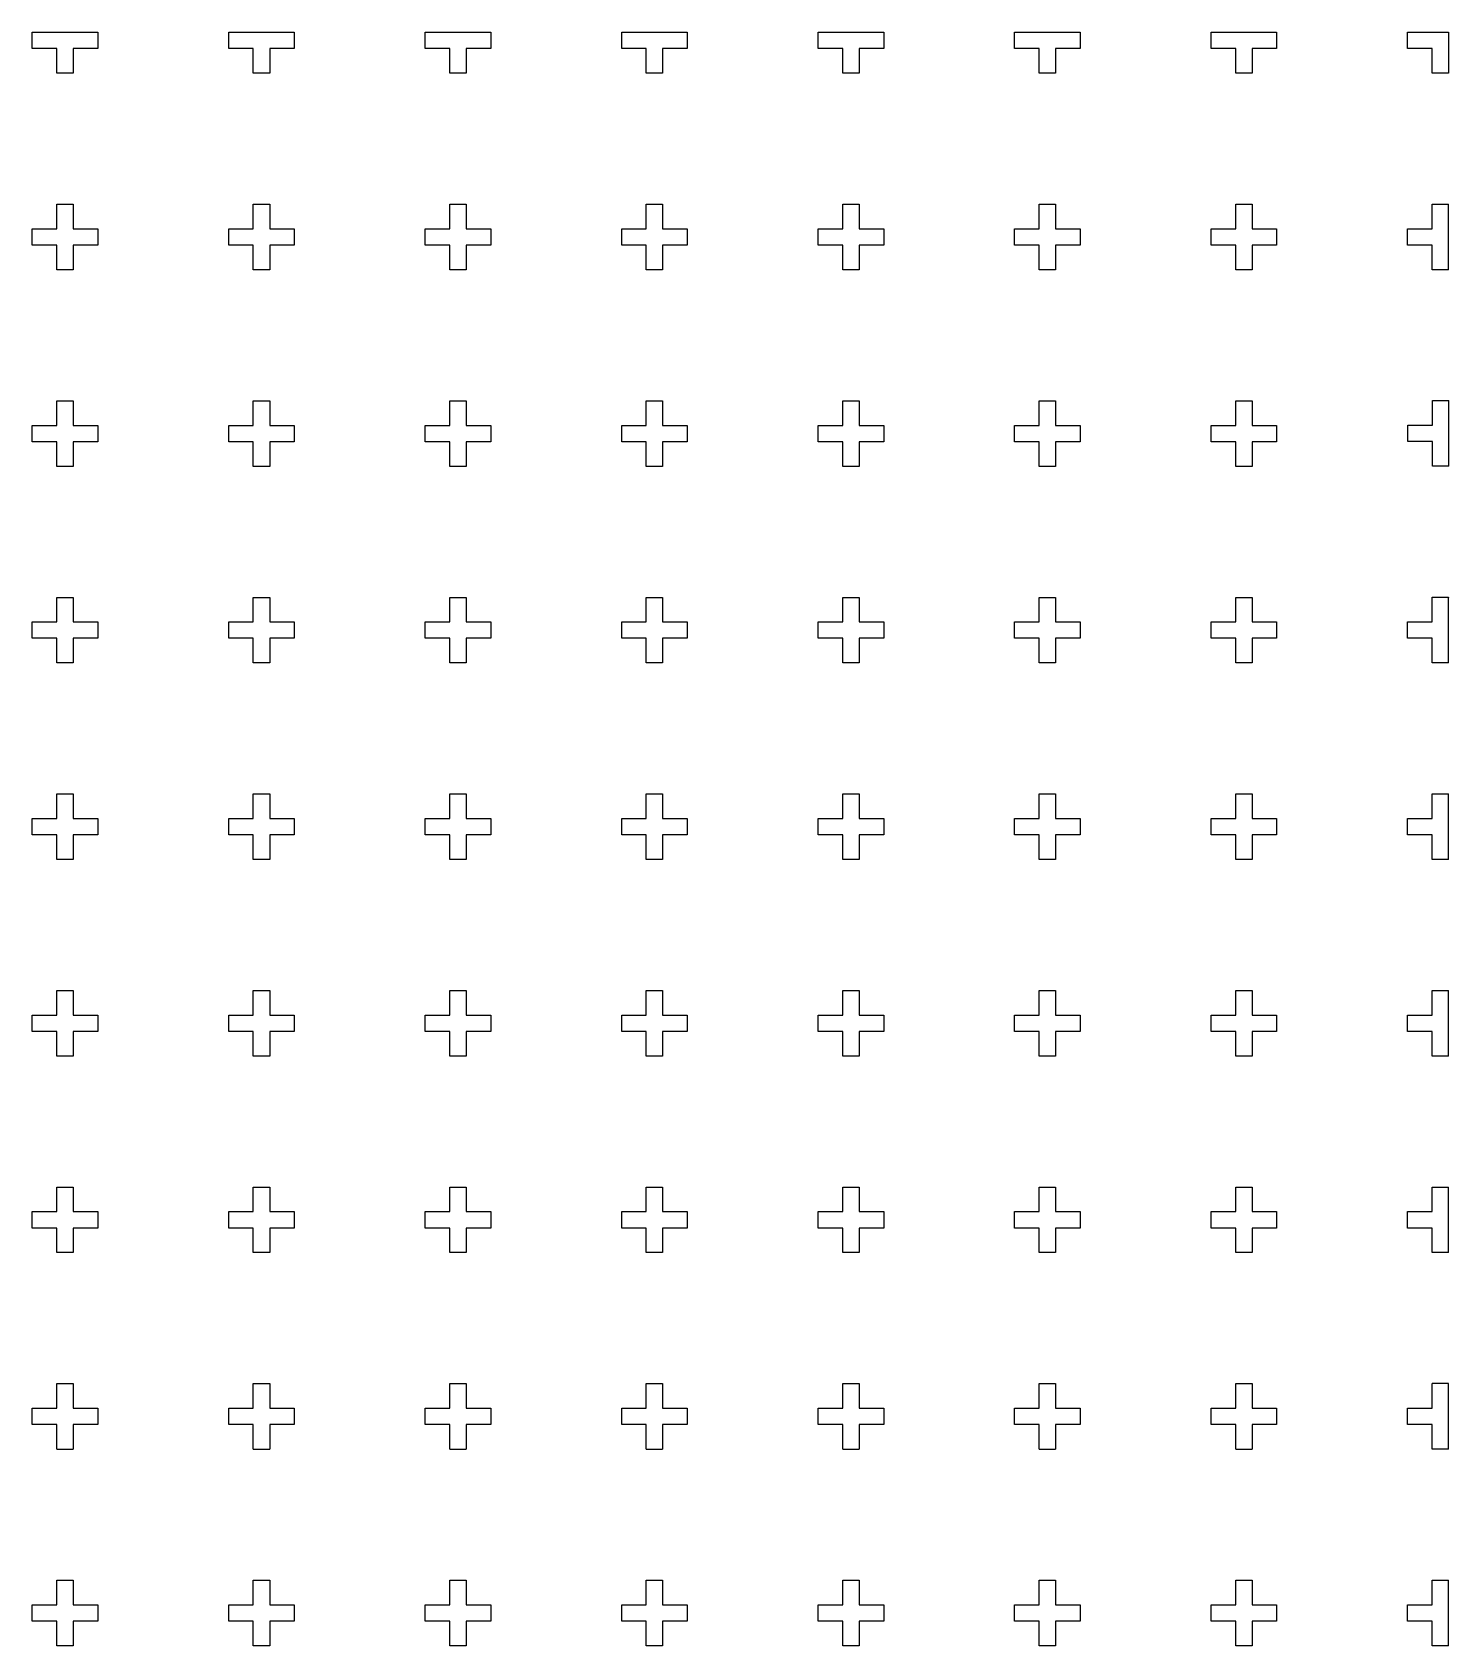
# Model space of a CAD drawing. Extents: x -9 to 605, y 352 to 1038.
# Drawn here: x 311.6 to 604.6, y 704.2 to 1037.8 of the extents above; entities that cross this region are included whole.
import ezdxf

# ---------------------------------------------------------------- set-up
doc = ezdxf.new("R2010")
doc.units = 0

msp = doc.modelspace()

# ---------------------------------------------------------------- linework, layer by layer
for p, q in [((311.573, 1037.75), (325.12, 1037.75)), ((311.573, 1034.37), (311.573, 1037.75)), ((325.12, 1037.75), (325.12, 1034.37)), ((352.213, 1037.75), (365.76, 1037.75)), ((352.213, 1034.37), (352.213, 1037.75)), ((365.76, 1037.75), (365.76, 1034.37)), ((392.853, 1037.75), (406.4, 1037.75)), ((392.853, 1034.37), (392.853, 1037.75)), ((406.4, 1037.75), (406.4, 1034.37)), ((433.493, 1037.75), (447.04, 1037.75)), ((433.493, 1034.37), (433.493, 1037.75)), ((447.04, 1037.75), (447.04, 1034.37)), ((474.133, 1037.75), (487.68, 1037.75)), ((474.133, 1034.37), (474.133, 1037.75)), ((487.68, 1037.75), (487.68, 1034.37)), ((514.773, 1037.75), (528.32, 1037.75)), ((514.773, 1034.37), (514.773, 1037.75)), ((528.32, 1037.75), (528.32, 1034.37)), ((555.413, 1037.75), (568.96, 1037.75)), ((555.413, 1034.37), (555.413, 1037.75)), ((568.96, 1037.75), (568.96, 1034.37)), ((596.053, 1037.75), (604.52, 1037.75)), ((596.053, 1034.37), (596.053, 1037.75)), ((604.52, 1037.75), (604.52, 1029.29)), ((316.653, 1034.37), (311.573, 1034.37)), ((316.653, 1029.29), (316.653, 1034.37)), ((325.12, 1034.37), (320.04, 1034.37)), ((320.04, 1034.37), (320.04, 1029.29)), ((357.293, 1034.37), (352.213, 1034.37)), ((357.293, 1029.29), (357.293, 1034.37)), ((365.76, 1034.37), (360.68, 1034.37)), ((360.68, 1034.37), (360.68, 1029.29)), ((397.933, 1034.37), (392.853, 1034.37)), ((397.933, 1029.29), (397.933, 1034.37)), ((406.4, 1034.37), (401.32, 1034.37)), ((401.32, 1034.37), (401.32, 1029.29)), ((438.573, 1034.37), (433.493, 1034.37)), ((438.573, 1029.29), (438.573, 1034.37)), ((447.04, 1034.37), (441.96, 1034.37)), ((441.96, 1034.37), (441.96, 1029.29)), ((479.213, 1034.37), (474.133, 1034.37)), ((479.213, 1029.29), (479.213, 1034.37)), ((487.68, 1034.37), (482.6, 1034.37)), ((482.6, 1034.37), (482.6, 1029.29)), ((519.853, 1034.37), (514.773, 1034.37)), ((519.853, 1029.29), (519.853, 1034.37)), ((528.32, 1034.37), (523.24, 1034.37)), ((523.24, 1034.37), (523.24, 1029.29)), ((560.493, 1034.37), (555.413, 1034.37)), ((560.493, 1029.29), (560.493, 1034.37)), ((568.96, 1034.37), (563.88, 1034.37)), ((563.88, 1034.37), (563.88, 1029.29)), ((601.133, 1034.37), (596.053, 1034.37)), ((601.133, 1029.29), (601.133, 1034.37)), ((320.04, 1029.29), (316.653, 1029.29)), ((360.68, 1029.29), (357.293, 1029.29)), ((401.32, 1029.29), (397.933, 1029.29)), ((441.96, 1029.29), (438.573, 1029.29)), ((482.6, 1029.29), (479.213, 1029.29)), ((523.24, 1029.29), (519.853, 1029.29)), ((563.88, 1029.29), (560.493, 1029.29)), ((604.52, 1029.29), (601.133, 1029.29)), ((316.653, 1002.19), (320.04, 1002.19)), ((316.653, 997.114), (316.653, 1002.19)), ((320.04, 1002.19), (320.04, 997.114)), ((357.293, 1002.19), (360.68, 1002.19)), ((357.293, 997.114), (357.293, 1002.19)), ((360.68, 1002.19), (360.68, 997.114)), ((397.933, 1002.19), (401.32, 1002.19)), ((397.933, 997.114), (397.933, 1002.19)), ((401.32, 1002.19), (401.32, 997.114)), ((438.573, 1002.19), (441.96, 1002.19)), ((438.573, 997.114), (438.573, 1002.19)), ((441.96, 1002.19), (441.96, 997.114)), ((479.213, 1002.19), (482.6, 1002.19)), ((479.213, 997.114), (479.213, 1002.19)), ((482.6, 1002.19), (482.6, 997.114)), ((519.853, 1002.19), (523.24, 1002.19)), ((519.853, 997.114), (519.853, 1002.19)), ((523.24, 1002.19), (523.24, 997.114)), ((560.493, 1002.19), (563.88, 1002.19)), ((560.493, 997.114), (560.493, 1002.19)), ((563.88, 1002.19), (563.88, 997.114)), ((601.133, 997.114), (601.133, 1002.19)), ((601.133, 1002.19), (604.52, 1002.19)), ((604.52, 988.647), (604.52, 1002.19)), ((311.573, 993.727), (311.573, 997.114)), ((311.573, 997.114), (316.653, 997.114)), ((320.04, 997.114), (325.12, 997.114)), ((325.12, 997.114), (325.12, 993.727)), ((352.213, 993.727), (352.213, 997.114)), ((352.213, 997.114), (357.293, 997.114)), ((360.68, 997.114), (365.76, 997.114)), ((365.76, 997.114), (365.76, 993.727)), ((392.853, 993.727), (392.853, 997.114)), ((392.853, 997.114), (397.933, 997.114)), ((401.32, 997.114), (406.4, 997.114)), ((406.4, 997.114), (406.4, 993.727)), ((433.493, 993.727), (433.493, 997.114)), ((433.493, 997.114), (438.573, 997.114)), ((441.96, 997.114), (447.04, 997.114)), ((447.04, 997.114), (447.04, 993.727)), ((474.133, 993.727), (474.133, 997.114)), ((474.133, 997.114), (479.213, 997.114)), ((482.6, 997.114), (487.68, 997.114)), ((487.68, 997.114), (487.68, 993.727)), ((514.773, 993.727), (514.773, 997.114)), ((514.773, 997.114), (519.853, 997.114)), ((523.24, 997.114), (528.32, 997.114)), ((528.32, 997.114), (528.32, 993.727)), ((555.413, 993.727), (555.413, 997.114)), ((555.413, 997.114), (560.493, 997.114)), ((563.88, 997.114), (568.96, 997.114)), ((568.96, 997.114), (568.96, 993.727)), ((596.053, 993.727), (596.053, 997.114)), ((596.053, 997.114), (601.133, 997.114)), ((316.653, 993.727), (311.573, 993.727)), ((316.653, 988.647), (316.653, 993.727)), ((325.12, 993.727), (320.04, 993.727)), ((320.04, 993.727), (320.04, 988.647)), ((357.293, 993.727), (352.213, 993.727)), ((357.293, 988.647), (357.293, 993.727)), ((365.76, 993.727), (360.68, 993.727)), ((360.68, 993.727), (360.68, 988.647)), ((397.933, 993.727), (392.853, 993.727)), ((397.933, 988.647), (397.933, 993.727)), ((406.4, 993.727), (401.32, 993.727)), ((401.32, 993.727), (401.32, 988.647)), ((438.573, 993.727), (433.493, 993.727)), ((438.573, 988.647), (438.573, 993.727)), ((447.04, 993.727), (441.96, 993.727)), ((441.96, 993.727), (441.96, 988.647)), ((479.213, 993.727), (474.133, 993.727)), ((479.213, 988.647), (479.213, 993.727)), ((487.68, 993.727), (482.6, 993.727)), ((482.6, 993.727), (482.6, 988.647)), ((519.853, 993.727), (514.773, 993.727)), ((519.853, 988.647), (519.853, 993.727)), ((528.32, 993.727), (523.24, 993.727)), ((523.24, 993.727), (523.24, 988.647)), ((560.493, 993.727), (555.413, 993.727)), ((560.493, 988.647), (560.493, 993.727)), ((568.96, 993.727), (563.88, 993.727)), ((563.88, 993.727), (563.88, 988.647)), ((601.133, 993.727), (596.053, 993.727)), ((601.133, 988.647), (601.133, 993.727)), ((320.04, 988.647), (316.653, 988.647)), ((360.68, 988.647), (357.293, 988.647)), ((401.32, 988.647), (397.933, 988.647)), ((441.96, 988.647), (438.573, 988.647)), ((482.6, 988.647), (479.213, 988.647)), ((523.24, 988.647), (519.853, 988.647)), ((563.88, 988.647), (560.493, 988.647)), ((604.52, 988.647), (601.133, 988.647)), ((316.653, 961.554), (320.04, 961.554)), ((316.653, 956.474), (316.653, 961.554)), ((320.04, 961.554), (320.04, 956.474)), ((357.293, 961.554), (360.68, 961.554)), ((357.293, 956.474), (357.293, 961.554)), ((360.68, 961.554), (360.68, 956.474)), ((397.933, 961.554), (401.32, 961.554)), ((397.933, 956.474), (397.933, 961.554)), ((401.32, 961.554), (401.32, 956.474)), ((438.573, 961.554), (441.96, 961.554)), ((438.573, 956.474), (438.573, 961.554)), ((441.96, 961.554), (441.96, 956.474)), ((479.213, 961.554), (482.6, 961.554)), ((479.213, 956.474), (479.213, 961.554)), ((482.6, 961.554), (482.6, 956.474)), ((519.853, 961.554), (523.24, 961.554)), ((519.853, 956.474), (519.853, 961.554)), ((523.24, 961.554), (523.24, 956.474)), ((560.493, 961.554), (563.88, 961.554)), ((560.493, 956.474), (560.493, 961.554)), ((563.88, 961.554), (563.88, 956.474)), ((601.172, 956.508), (601.172, 961.588)), ((601.172, 961.588), (604.559, 961.588)), ((604.559, 961.588), (604.5195, 961.5536)), ((604.559, 948.042), (604.559, 961.588)), ((311.573, 953.087), (311.573, 956.474)), ((311.573, 956.474), (316.653, 956.474)), ((320.04, 956.474), (325.12, 956.474)), ((325.12, 956.474), (325.12, 953.087)), ((352.213, 953.087), (352.213, 956.474)), ((352.213, 956.474), (357.293, 956.474)), ((360.68, 956.474), (365.76, 956.474)), ((365.76, 956.474), (365.76, 953.087)), ((392.853, 953.087), (392.853, 956.474)), ((392.853, 956.474), (397.933, 956.474)), ((401.32, 956.474), (406.4, 956.474)), ((406.4, 956.474), (406.4, 953.087)), ((433.493, 953.087), (433.493, 956.474)), ((433.493, 956.474), (438.573, 956.474)), ((441.96, 956.474), (447.04, 956.474)), ((447.04, 956.474), (447.04, 953.087)), ((474.133, 953.087), (474.133, 956.474)), ((474.133, 956.474), (479.213, 956.474)), ((482.6, 956.474), (487.68, 956.474)), ((487.68, 956.474), (487.68, 953.087)), ((514.773, 953.087), (514.773, 956.474)), ((514.773, 956.474), (519.853, 956.474)), ((523.24, 956.474), (528.32, 956.474)), ((528.32, 956.474), (528.32, 953.087)), ((555.413, 953.087), (555.413, 956.474)), ((555.413, 956.474), (560.493, 956.474)), ((563.88, 956.474), (568.96, 956.474)), ((568.96, 956.474), (568.96, 953.087)), ((596.092, 953.122), (596.092, 956.508)), ((596.092, 956.508), (601.172, 956.508)), ((316.653, 953.087), (311.573, 953.087)), ((316.653, 948.007), (316.653, 953.087)), ((325.12, 953.087), (320.04, 953.087)), ((320.04, 953.087), (320.04, 948.007)), ((357.293, 953.087), (352.213, 953.087)), ((357.293, 948.007), (357.293, 953.087)), ((365.76, 953.087), (360.68, 953.087)), ((360.68, 953.087), (360.68, 948.007)), ((397.933, 953.087), (392.853, 953.087)), ((397.933, 948.007), (397.933, 953.087)), ((406.4, 953.087), (401.32, 953.087)), ((401.32, 953.087), (401.32, 948.007)), ((438.573, 953.087), (433.493, 953.087)), ((438.573, 948.007), (438.573, 953.087)), ((447.04, 953.087), (441.96, 953.087)), ((441.96, 953.087), (441.96, 948.007)), ((479.213, 953.087), (474.133, 953.087)), ((479.213, 948.007), (479.213, 953.087)), ((487.68, 953.087), (482.6, 953.087)), ((482.6, 953.087), (482.6, 948.007)), ((519.853, 953.087), (514.773, 953.087)), ((519.853, 948.007), (519.853, 953.087)), ((528.32, 953.087), (523.24, 953.087)), ((523.24, 953.087), (523.24, 948.007)), ((560.493, 953.087), (555.413, 953.087)), ((560.493, 948.007), (560.493, 953.087)), ((568.96, 953.087), (563.88, 953.087)), ((563.88, 953.087), (563.88, 948.007)), ((601.172, 953.122), (596.092, 953.122)), ((601.172, 948.042), (601.172, 953.122)), ((320.04, 948.007), (316.653, 948.007)), ((360.68, 948.007), (357.293, 948.007)), ((401.32, 948.007), (397.933, 948.007)), ((441.96, 948.007), (438.573, 948.007)), ((482.6, 948.007), (479.213, 948.007)), ((523.24, 948.007), (519.853, 948.007)), ((563.88, 948.007), (560.493, 948.007)), ((604.559, 948.042), (601.172, 948.042)), ((316.653, 920.914), (320.04, 920.914)), ((316.653, 915.834), (316.653, 920.914)), ((320.04, 920.914), (320.04, 915.834)), ((357.293, 920.914), (360.68, 920.914)), ((357.293, 915.834), (357.293, 920.914)), ((360.68, 920.914), (360.68, 915.834)), ((397.933, 920.914), (401.32, 920.914)), ((397.933, 915.834), (397.933, 920.914)), ((401.32, 920.914), (401.32, 915.834)), ((438.573, 920.914), (441.96, 920.914)), ((438.573, 915.834), (438.573, 920.914)), ((441.96, 920.914), (441.96, 915.834)), ((479.213, 920.914), (482.6, 920.914)), ((479.213, 915.834), (479.213, 920.914)), ((482.6, 920.914), (482.6, 915.834)), ((519.853, 920.914), (523.24, 920.914)), ((519.853, 915.834), (519.853, 920.914)), ((523.24, 920.914), (523.24, 915.834)), ((560.493, 920.914), (563.88, 920.914)), ((560.493, 915.834), (560.493, 920.914)), ((563.88, 920.914), (563.88, 915.834)), ((601.116, 915.864), (601.116, 920.944)), ((601.116, 920.944), (604.503, 920.944)), ((604.503, 907.397), (604.503, 920.944)), ((604.503, 920.944), (604.5199, 920.9141)), ((311.573, 912.447), (311.573, 915.834)), ((311.573, 915.834), (316.653, 915.834)), ((320.04, 915.834), (325.12, 915.834)), ((325.12, 915.834), (325.12, 912.447)), ((352.213, 912.447), (352.213, 915.834)), ((352.213, 915.834), (357.293, 915.834)), ((360.68, 915.834), (365.76, 915.834)), ((365.76, 915.834), (365.76, 912.447)), ((392.853, 912.447), (392.853, 915.834)), ((392.853, 915.834), (397.933, 915.834)), ((401.32, 915.834), (406.4, 915.834)), ((406.4, 915.834), (406.4, 912.447)), ((433.493, 912.447), (433.493, 915.834)), ((433.493, 915.834), (438.573, 915.834)), ((441.96, 915.834), (447.04, 915.834)), ((447.04, 915.834), (447.04, 912.447)), ((474.133, 912.447), (474.133, 915.834)), ((474.133, 915.834), (479.213, 915.834)), ((482.6, 915.834), (487.68, 915.834)), ((487.68, 915.834), (487.68, 912.447)), ((514.773, 912.447), (514.773, 915.834)), ((514.773, 915.834), (519.853, 915.834)), ((523.24, 915.834), (528.32, 915.834)), ((528.32, 915.834), (528.32, 912.447)), ((555.413, 912.447), (555.413, 915.834)), ((555.413, 915.834), (560.493, 915.834)), ((563.88, 915.834), (568.96, 915.834)), ((568.96, 915.834), (568.96, 912.447)), ((596.036, 912.477), (596.036, 915.864)), ((596.036, 915.864), (601.116, 915.864)), ((316.653, 912.447), (311.573, 912.447)), ((316.653, 907.367), (316.653, 912.447)), ((325.12, 912.447), (320.04, 912.447)), ((320.04, 912.447), (320.04, 907.367)), ((357.293, 912.447), (352.213, 912.447)), ((357.293, 907.367), (357.293, 912.447)), ((365.76, 912.447), (360.68, 912.447)), ((360.68, 912.447), (360.68, 907.367)), ((397.933, 912.447), (392.853, 912.447)), ((397.933, 907.367), (397.933, 912.447)), ((406.4, 912.447), (401.32, 912.447)), ((401.32, 912.447), (401.32, 907.367)), ((438.573, 912.447), (433.493, 912.447)), ((438.573, 907.367), (438.573, 912.447)), ((447.04, 912.447), (441.96, 912.447)), ((441.96, 912.447), (441.96, 907.367)), ((479.213, 912.447), (474.133, 912.447)), ((479.213, 907.367), (479.213, 912.447)), ((487.68, 912.447), (482.6, 912.447)), ((482.6, 912.447), (482.6, 907.367)), ((519.853, 912.447), (514.773, 912.447)), ((519.853, 907.367), (519.853, 912.447)), ((528.32, 912.447), (523.24, 912.447)), ((523.24, 912.447), (523.24, 907.367)), ((560.493, 912.447), (555.413, 912.447)), ((560.493, 907.367), (560.493, 912.447)), ((568.96, 912.447), (563.88, 912.447)), ((563.88, 912.447), (563.88, 907.367)), ((601.116, 912.477), (596.036, 912.477)), ((601.116, 907.397), (601.116, 912.477)), ((320.04, 907.367), (316.653, 907.367)), ((360.68, 907.367), (357.293, 907.367)), ((401.32, 907.367), (397.933, 907.367)), ((441.96, 907.367), (438.573, 907.367)), ((482.6, 907.367), (479.213, 907.367)), ((523.24, 907.367), (519.853, 907.367)), ((563.88, 907.367), (560.493, 907.367)), ((604.503, 907.397), (601.116, 907.397)), ((316.653, 880.274), (320.04, 880.274)), ((316.653, 875.194), (316.653, 880.274)), ((320.04, 880.274), (320.04, 875.194)), ((357.293, 880.274), (360.68, 880.274)), ((357.293, 875.194), (357.293, 880.274)), ((360.68, 880.274), (360.68, 875.194)), ((397.933, 880.274), (401.32, 880.274)), ((397.933, 875.194), (397.933, 880.274)), ((401.32, 880.274), (401.32, 875.194)), ((438.573, 880.274), (441.96, 880.274)), ((438.573, 875.194), (438.573, 880.274)), ((441.96, 880.274), (441.96, 875.194)), ((479.213, 880.274), (482.6, 880.274)), ((479.213, 875.194), (479.213, 880.274)), ((482.6, 880.274), (482.6, 875.194)), ((519.853, 880.274), (523.24, 880.274)), ((519.853, 875.194), (519.853, 880.274)), ((523.24, 880.274), (523.24, 875.194)), ((560.493, 880.274), (563.88, 880.274)), ((560.493, 875.194), (560.493, 880.274)), ((563.88, 880.274), (563.88, 875.194)), ((601.133, 875.194), (601.133, 880.274)), ((601.133, 880.274), (604.52, 880.274)), ((604.52, 866.727), (604.52, 880.274)), ((311.573, 871.807), (311.573, 875.194)), ((311.573, 875.194), (316.653, 875.194)), ((320.04, 875.194), (325.12, 875.194)), ((325.12, 875.194), (325.12, 871.807)), ((352.213, 871.807), (352.213, 875.194)), ((352.213, 875.194), (357.293, 875.194)), ((360.68, 875.194), (365.76, 875.194)), ((365.76, 875.194), (365.76, 871.807)), ((392.853, 871.807), (392.853, 875.194)), ((392.853, 875.194), (397.933, 875.194)), ((401.32, 875.194), (406.4, 875.194)), ((406.4, 875.194), (406.4, 871.807)), ((433.493, 871.807), (433.493, 875.194)), ((433.493, 875.194), (438.573, 875.194)), ((441.96, 875.194), (447.04, 875.194)), ((447.04, 875.194), (447.04, 871.807)), ((474.133, 871.807), (474.133, 875.194)), ((474.133, 875.194), (479.213, 875.194)), ((482.6, 875.194), (487.68, 875.194)), ((487.68, 875.194), (487.68, 871.807)), ((514.773, 871.807), (514.773, 875.194)), ((514.773, 875.194), (519.853, 875.194)), ((523.24, 875.194), (528.32, 875.194)), ((528.32, 875.194), (528.32, 871.807)), ((555.413, 871.807), (555.413, 875.194)), ((555.413, 875.194), (560.493, 875.194)), ((563.88, 875.194), (568.96, 875.194)), ((568.96, 875.194), (568.96, 871.807)), ((596.053, 871.807), (596.053, 875.194)), ((596.053, 875.194), (601.133, 875.194)), ((316.653, 871.807), (311.573, 871.807)), ((316.653, 866.727), (316.653, 871.807)), ((325.12, 871.807), (320.04, 871.807)), ((320.04, 871.807), (320.04, 866.727)), ((357.293, 871.807), (352.213, 871.807)), ((357.293, 866.727), (357.293, 871.807)), ((365.76, 871.807), (360.68, 871.807)), ((360.68, 871.807), (360.68, 866.727)), ((397.933, 871.807), (392.853, 871.807)), ((397.933, 866.727), (397.933, 871.807)), ((406.4, 871.807), (401.32, 871.807)), ((401.32, 871.807), (401.32, 866.727)), ((438.573, 871.807), (433.493, 871.807)), ((438.573, 866.727), (438.573, 871.807)), ((447.04, 871.807), (441.96, 871.807)), ((441.96, 871.807), (441.96, 866.727)), ((479.213, 871.807), (474.133, 871.807)), ((479.213, 866.727), (479.213, 871.807)), ((487.68, 871.807), (482.6, 871.807)), ((482.6, 871.807), (482.6, 866.727)), ((519.853, 871.807), (514.773, 871.807)), ((519.853, 866.727), (519.853, 871.807)), ((528.32, 871.807), (523.24, 871.807)), ((523.24, 871.807), (523.24, 866.727)), ((560.493, 871.807), (555.413, 871.807)), ((560.493, 866.727), (560.493, 871.807)), ((568.96, 871.807), (563.88, 871.807)), ((563.88, 871.807), (563.88, 866.727)), ((601.133, 871.807), (596.053, 871.807)), ((601.133, 866.727), (601.133, 871.807)), ((320.04, 866.727), (316.653, 866.727)), ((360.68, 866.727), (357.293, 866.727)), ((401.32, 866.727), (397.933, 866.727)), ((441.96, 866.727), (438.573, 866.727)), ((482.6, 866.727), (479.213, 866.727)), ((523.24, 866.727), (519.853, 866.727)), ((563.88, 866.727), (560.493, 866.727)), ((604.52, 866.727), (601.133, 866.727)), ((316.653, 839.634), (320.04, 839.634)), ((316.653, 834.554), (316.653, 839.634)), ((320.04, 839.634), (320.04, 834.554)), ((357.293, 839.634), (360.68, 839.634)), ((357.293, 834.554), (357.293, 839.634)), ((360.68, 839.634), (360.68, 834.554)), ((397.933, 839.634), (401.32, 839.634)), ((397.933, 834.554), (397.933, 839.634)), ((401.32, 839.634), (401.32, 834.554)), ((438.573, 839.634), (441.96, 839.634)), ((438.573, 834.554), (438.573, 839.634)), ((441.96, 839.634), (441.96, 834.554)), ((479.213, 839.634), (482.6, 839.634)), ((479.213, 834.554), (479.213, 839.634)), ((482.6, 839.634), (482.6, 834.554)), ((519.853, 839.634), (523.24, 839.634)), ((519.853, 834.554), (519.853, 839.634)), ((523.24, 839.634), (523.24, 834.554)), ((560.493, 839.634), (563.88, 839.634)), ((560.493, 834.554), (560.493, 839.634)), ((563.88, 839.634), (563.88, 834.554)), ((601.133, 834.554), (601.133, 839.634)), ((601.133, 839.634), (604.52, 839.634)), ((604.52, 826.087), (604.52, 839.634)), ((311.573, 831.167), (311.573, 834.554)), ((311.573, 834.554), (316.653, 834.554)), ((320.04, 834.554), (325.12, 834.554)), ((325.12, 834.554), (325.12, 831.167)), ((352.213, 831.167), (352.213, 834.554)), ((352.213, 834.554), (357.293, 834.554)), ((360.68, 834.554), (365.76, 834.554)), ((365.76, 834.554), (365.76, 831.167)), ((392.853, 831.167), (392.853, 834.554)), ((392.853, 834.554), (397.933, 834.554)), ((401.32, 834.554), (406.4, 834.554)), ((406.4, 834.554), (406.4, 831.167)), ((433.493, 831.167), (433.493, 834.554)), ((433.493, 834.554), (438.573, 834.554)), ((441.96, 834.554), (447.04, 834.554)), ((447.04, 834.554), (447.04, 831.167)), ((474.133, 831.167), (474.133, 834.554)), ((474.133, 834.554), (479.213, 834.554)), ((482.6, 834.554), (487.68, 834.554)), ((487.68, 834.554), (487.68, 831.167)), ((514.773, 831.167), (514.773, 834.554)), ((514.773, 834.554), (519.853, 834.554)), ((523.24, 834.554), (528.32, 834.554)), ((528.32, 834.554), (528.32, 831.167)), ((555.413, 831.167), (555.413, 834.554)), ((555.413, 834.554), (560.493, 834.554)), ((563.88, 834.554), (568.96, 834.554)), ((568.96, 834.554), (568.96, 831.167)), ((596.053, 831.167), (596.053, 834.554)), ((596.053, 834.554), (601.133, 834.554)), ((316.653, 831.167), (311.573, 831.167)), ((316.653, 826.087), (316.653, 831.167)), ((325.12, 831.167), (320.04, 831.167)), ((320.04, 831.167), (320.04, 826.087)), ((357.293, 831.167), (352.213, 831.167)), ((357.293, 826.087), (357.293, 831.167)), ((365.76, 831.167), (360.68, 831.167)), ((360.68, 831.167), (360.68, 826.087)), ((397.933, 831.167), (392.853, 831.167)), ((397.933, 826.087), (397.933, 831.167)), ((406.4, 831.167), (401.32, 831.167)), ((401.32, 831.167), (401.32, 826.087)), ((438.573, 831.167), (433.493, 831.167)), ((438.573, 826.087), (438.573, 831.167)), ((447.04, 831.167), (441.96, 831.167)), ((441.96, 831.167), (441.96, 826.087)), ((479.213, 831.167), (474.133, 831.167)), ((479.213, 826.087), (479.213, 831.167)), ((487.68, 831.167), (482.6, 831.167)), ((482.6, 831.167), (482.6, 826.087)), ((519.853, 831.167), (514.773, 831.167)), ((519.853, 826.087), (519.853, 831.167)), ((528.32, 831.167), (523.24, 831.167)), ((523.24, 831.167), (523.24, 826.087)), ((560.493, 831.167), (555.413, 831.167)), ((560.493, 826.087), (560.493, 831.167)), ((568.96, 831.167), (563.88, 831.167)), ((563.88, 831.167), (563.88, 826.087)), ((601.133, 831.167), (596.053, 831.167)), ((601.133, 826.087), (601.133, 831.167)), ((320.04, 826.087), (316.653, 826.087)), ((360.68, 826.087), (357.293, 826.087)), ((401.32, 826.087), (397.933, 826.087)), ((441.96, 826.087), (438.573, 826.087)), ((482.6, 826.087), (479.213, 826.087)), ((523.24, 826.087), (519.853, 826.087)), ((563.88, 826.087), (560.493, 826.087)), ((604.52, 826.087), (601.133, 826.087)), ((316.653, 798.994), (320.04, 798.994)), ((316.653, 793.914), (316.653, 798.994)), ((320.04, 798.994), (320.04, 793.914)), ((357.293, 798.994), (360.68, 798.994)), ((357.293, 793.914), (357.293, 798.994)), ((360.68, 798.994), (360.68, 793.914)), ((397.933, 798.994), (401.32, 798.994)), ((397.933, 793.914), (397.933, 798.994)), ((401.32, 798.994), (401.32, 793.914)), ((438.573, 798.994), (441.96, 798.994)), ((438.573, 793.914), (438.573, 798.994)), ((441.96, 798.994), (441.96, 793.914)), ((479.213, 798.994), (482.6, 798.994)), ((479.213, 793.914), (479.213, 798.994)), ((482.6, 798.994), (482.6, 793.914)), ((519.853, 798.994), (523.24, 798.994)), ((519.853, 793.914), (519.853, 798.994)), ((523.24, 798.994), (523.24, 793.914)), ((560.493, 798.994), (563.88, 798.994)), ((560.493, 793.914), (560.493, 798.994)), ((563.88, 798.994), (563.88, 793.914)), ((601.133, 793.914), (601.133, 798.994)), ((601.133, 798.994), (604.52, 798.994)), ((604.52, 785.447), (604.52, 798.994)), ((311.573, 790.527), (311.573, 793.914)), ((311.573, 793.914), (316.653, 793.914)), ((320.04, 793.914), (325.12, 793.914)), ((325.12, 793.914), (325.12, 790.527)), ((352.213, 790.527), (352.213, 793.914)), ((352.213, 793.914), (357.293, 793.914)), ((360.68, 793.914), (365.76, 793.914)), ((365.76, 793.914), (365.76, 790.527)), ((392.853, 790.527), (392.853, 793.914)), ((392.853, 793.914), (397.933, 793.914)), ((401.32, 793.914), (406.4, 793.914)), ((406.4, 793.914), (406.4, 790.527)), ((433.493, 790.527), (433.493, 793.914)), ((433.493, 793.914), (438.573, 793.914)), ((441.96, 793.914), (447.04, 793.914)), ((447.04, 793.914), (447.04, 790.527)), ((474.133, 790.527), (474.133, 793.914)), ((474.133, 793.914), (479.213, 793.914)), ((482.6, 793.914), (487.68, 793.914)), ((487.68, 793.914), (487.68, 790.527)), ((514.773, 790.527), (514.773, 793.914)), ((514.773, 793.914), (519.853, 793.914)), ((523.24, 793.914), (528.32, 793.914)), ((528.32, 793.914), (528.32, 790.527)), ((555.413, 790.527), (555.413, 793.914)), ((555.413, 793.914), (560.493, 793.914)), ((563.88, 793.914), (568.96, 793.914)), ((568.96, 793.914), (568.96, 790.527)), ((596.053, 790.527), (596.053, 793.914)), ((596.053, 793.914), (601.133, 793.914)), ((316.653, 790.527), (311.573, 790.527)), ((316.653, 785.447), (316.653, 790.527)), ((325.12, 790.527), (320.04, 790.527)), ((320.04, 790.527), (320.04, 785.447)), ((357.293, 790.527), (352.213, 790.527)), ((357.293, 785.447), (357.293, 790.527)), ((365.76, 790.527), (360.68, 790.527)), ((360.68, 790.527), (360.68, 785.447)), ((397.933, 790.527), (392.853, 790.527)), ((397.933, 785.447), (397.933, 790.527)), ((406.4, 790.527), (401.32, 790.527)), ((401.32, 790.527), (401.32, 785.447)), ((438.573, 790.527), (433.493, 790.527)), ((438.573, 785.447), (438.573, 790.527)), ((447.04, 790.527), (441.96, 790.527)), ((441.96, 790.527), (441.96, 785.447)), ((479.213, 790.527), (474.133, 790.527)), ((479.213, 785.447), (479.213, 790.527)), ((487.68, 790.527), (482.6, 790.527)), ((482.6, 790.527), (482.6, 785.447)), ((519.853, 790.527), (514.773, 790.527)), ((519.853, 785.447), (519.853, 790.527)), ((528.32, 790.527), (523.24, 790.527)), ((523.24, 790.527), (523.24, 785.447)), ((560.493, 790.527), (555.413, 790.527)), ((560.493, 785.447), (560.493, 790.527)), ((568.96, 790.527), (563.88, 790.527)), ((563.88, 790.527), (563.88, 785.447)), ((601.133, 790.527), (596.053, 790.527)), ((601.133, 785.447), (601.133, 790.527)), ((320.04, 785.447), (316.653, 785.447)), ((360.68, 785.447), (357.293, 785.447)), ((401.32, 785.447), (397.933, 785.447)), ((441.96, 785.447), (438.573, 785.447)), ((482.6, 785.447), (479.213, 785.447)), ((523.24, 785.447), (519.853, 785.447)), ((563.88, 785.447), (560.493, 785.447)), ((604.52, 785.447), (601.133, 785.447)), ((316.653, 758.354), (320.04, 758.354)), ((316.653, 753.274), (316.653, 758.354)), ((320.04, 758.354), (320.04, 753.274)), ((357.293, 758.354), (360.68, 758.354)), ((357.293, 753.274), (357.293, 758.354)), ((360.68, 758.354), (360.68, 753.274)), ((397.933, 758.354), (401.32, 758.354)), ((397.933, 753.274), (397.933, 758.354)), ((401.32, 758.354), (401.32, 753.274)), ((438.573, 758.354), (441.96, 758.354)), ((438.573, 753.274), (438.573, 758.354)), ((441.96, 758.354), (441.96, 753.274)), ((479.213, 758.354), (482.6, 758.354)), ((479.213, 753.274), (479.213, 758.354)), ((482.6, 758.354), (482.6, 753.274)), ((519.853, 758.354), (523.24, 758.354)), ((519.853, 753.274), (519.853, 758.354)), ((523.24, 758.354), (523.24, 753.274)), ((560.493, 758.354), (563.88, 758.354)), ((560.493, 753.274), (560.493, 758.354)), ((563.88, 758.354), (563.88, 753.274)), ((604.52, 758.354), (601.133, 758.354)), ((601.133, 753.274), (601.133, 758.354)), ((604.52, 744.807), (604.52, 758.354)), ((311.573, 749.887), (311.573, 753.274)), ((311.573, 753.274), (316.653, 753.274)), ((320.04, 753.274), (325.12, 753.274)), ((325.12, 753.274), (325.12, 749.887)), ((352.213, 749.887), (352.213, 753.274)), ((352.213, 753.274), (357.293, 753.274)), ((360.68, 753.274), (365.76, 753.274)), ((365.76, 753.274), (365.76, 749.887)), ((392.853, 749.887), (392.853, 753.274)), ((392.853, 753.274), (397.933, 753.274)), ((401.32, 753.274), (406.4, 753.274)), ((406.4, 753.274), (406.4, 749.887)), ((433.493, 749.887), (433.493, 753.274)), ((433.493, 753.274), (438.573, 753.274)), ((441.96, 753.274), (447.04, 753.274)), ((447.04, 753.274), (447.04, 749.887)), ((474.133, 749.887), (474.133, 753.274)), ((474.133, 753.274), (479.213, 753.274)), ((482.6, 753.274), (487.68, 753.274)), ((487.68, 753.274), (487.68, 749.887)), ((514.773, 749.887), (514.773, 753.274)), ((514.773, 753.274), (519.853, 753.274)), ((523.24, 753.274), (528.32, 753.274)), ((528.32, 753.274), (528.32, 749.887)), ((555.413, 749.887), (555.413, 753.274)), ((555.413, 753.274), (560.493, 753.274)), ((563.88, 753.274), (568.96, 753.274)), ((568.96, 753.274), (568.96, 749.887)), ((596.053, 749.887), (596.053, 753.274)), ((596.053, 753.274), (601.133, 753.274)), ((316.653, 749.887), (311.573, 749.887)), ((316.653, 744.807), (316.653, 749.887)), ((325.12, 749.887), (320.04, 749.887)), ((320.04, 749.887), (320.04, 744.807)), ((357.293, 749.887), (352.213, 749.887)), ((357.293, 744.807), (357.293, 749.887)), ((365.76, 749.887), (360.68, 749.887)), ((360.68, 749.887), (360.68, 744.807)), ((397.933, 749.887), (392.853, 749.887)), ((397.933, 744.807), (397.933, 749.887)), ((406.4, 749.887), (401.32, 749.887)), ((401.32, 749.887), (401.32, 744.807)), ((438.573, 749.887), (433.493, 749.887)), ((438.573, 744.807), (438.573, 749.887)), ((447.04, 749.887), (441.96, 749.887)), ((441.96, 749.887), (441.96, 744.807)), ((479.213, 749.887), (474.133, 749.887)), ((479.213, 744.807), (479.213, 749.887)), ((487.68, 749.887), (482.6, 749.887)), ((482.6, 749.887), (482.6, 744.807)), ((519.853, 749.887), (514.773, 749.887)), ((519.853, 744.807), (519.853, 749.887)), ((528.32, 749.887), (523.24, 749.887)), ((523.24, 749.887), (523.24, 744.807)), ((560.493, 749.887), (555.413, 749.887)), ((560.493, 744.807), (560.493, 749.887)), ((568.96, 749.887), (563.88, 749.887)), ((563.88, 749.887), (563.88, 744.807)), ((601.133, 749.887), (596.053, 749.887)), ((601.133, 744.807), (601.133, 749.887)), ((316.653, 744.807), (320.04, 744.807)), ((357.293, 744.807), (360.68, 744.807)), ((397.933, 744.807), (401.32, 744.807)), ((438.573, 744.807), (441.96, 744.807)), ((479.213, 744.807), (482.6, 744.807)), ((519.853, 744.807), (523.24, 744.807)), ((560.493, 744.807), (563.88, 744.807)), ((604.52, 744.807), (601.133, 744.807)), ((316.653, 717.714), (320.04, 717.714)), ((316.653, 712.634), (316.653, 717.714)), ((320.04, 717.714), (320.04, 712.634)), ((357.293, 717.714), (360.68, 717.714)), ((357.293, 712.634), (357.293, 717.714)), ((360.68, 717.714), (360.68, 712.634)), ((397.933, 717.714), (401.32, 717.714)), ((397.933, 712.634), (397.933, 717.714)), ((401.32, 717.714), (401.32, 712.634)), ((438.573, 717.714), (441.96, 717.714)), ((438.573, 712.634), (438.573, 717.714)), ((441.96, 717.714), (441.96, 712.634)), ((479.213, 717.714), (482.6, 717.714)), ((479.213, 712.634), (479.213, 717.714)), ((482.6, 717.714), (482.6, 712.634)), ((519.853, 717.714), (523.24, 717.714)), ((519.853, 712.634), (519.853, 717.714)), ((523.24, 717.714), (523.24, 712.634)), ((560.493, 717.714), (563.88, 717.714)), ((560.493, 712.634), (560.493, 717.714)), ((563.88, 717.714), (563.88, 712.634)), ((601.133, 712.634), (601.133, 717.714)), ((601.133, 717.714), (604.52, 717.714)), ((604.52, 704.167), (604.52, 717.714)), ((311.573, 709.247), (311.573, 712.634)), ((311.573, 712.634), (316.653, 712.634)), ((320.04, 712.634), (325.12, 712.634)), ((325.12, 712.634), (325.12, 709.247)), ((352.213, 709.247), (352.213, 712.634)), ((352.213, 712.634), (357.293, 712.634)), ((360.68, 712.634), (365.76, 712.634)), ((365.76, 712.634), (365.76, 709.247)), ((392.853, 709.247), (392.853, 712.634)), ((392.853, 712.634), (397.933, 712.634)), ((401.32, 712.634), (406.4, 712.634)), ((406.4, 712.634), (406.4, 709.247)), ((433.493, 709.247), (433.493, 712.634)), ((433.493, 712.634), (438.573, 712.634)), ((441.96, 712.634), (447.04, 712.634)), ((447.04, 712.634), (447.04, 709.247)), ((474.133, 709.247), (474.133, 712.634)), ((474.133, 712.634), (479.213, 712.634)), ((482.6, 712.634), (487.68, 712.634)), ((487.68, 712.634), (487.68, 709.247)), ((514.773, 709.247), (514.773, 712.634)), ((514.773, 712.634), (519.853, 712.634)), ((523.24, 712.634), (528.32, 712.634)), ((528.32, 712.634), (528.32, 709.247)), ((555.413, 709.247), (555.413, 712.634)), ((555.413, 712.634), (560.493, 712.634)), ((563.88, 712.634), (568.96, 712.634)), ((568.96, 712.634), (568.96, 709.247)), ((596.053, 709.247), (596.053, 712.634)), ((596.053, 712.634), (601.133, 712.634)), ((316.653, 709.247), (311.573, 709.247)), ((316.653, 704.167), (316.653, 709.247)), ((325.12, 709.247), (320.04, 709.247)), ((320.04, 709.247), (320.04, 704.167)), ((357.293, 709.247), (352.213, 709.247)), ((357.293, 704.167), (357.293, 709.247)), ((365.76, 709.247), (360.68, 709.247)), ((360.68, 709.247), (360.68, 704.167)), ((397.933, 709.247), (392.853, 709.247)), ((397.933, 704.167), (397.933, 709.247)), ((406.4, 709.247), (401.32, 709.247)), ((401.32, 709.247), (401.32, 704.167)), ((438.573, 709.247), (433.493, 709.247)), ((438.573, 704.167), (438.573, 709.247)), ((447.04, 709.247), (441.96, 709.247)), ((441.96, 709.247), (441.96, 704.167)), ((479.213, 709.247), (474.133, 709.247)), ((479.213, 704.167), (479.213, 709.247)), ((487.68, 709.247), (482.6, 709.247)), ((482.6, 709.247), (482.6, 704.167)), ((519.853, 709.247), (514.773, 709.247)), ((519.853, 704.167), (519.853, 709.247)), ((528.32, 709.247), (523.24, 709.247)), ((523.24, 709.247), (523.24, 704.167)), ((560.493, 709.247), (555.413, 709.247)), ((560.493, 704.167), (560.493, 709.247)), ((568.96, 709.247), (563.88, 709.247)), ((563.88, 709.247), (563.88, 704.167)), ((601.133, 709.247), (596.053, 709.247)), ((601.133, 704.167), (601.133, 709.247)), ((320.04, 704.167), (316.653, 704.167)), ((360.68, 704.167), (357.293, 704.167)), ((401.32, 704.167), (397.933, 704.167)), ((441.96, 704.167), (438.573, 704.167)), ((482.6, 704.167), (479.213, 704.167)), ((523.24, 704.167), (519.853, 704.167)), ((563.88, 704.167), (560.493, 704.167)), ((604.52, 704.167), (601.133, 704.167))]:
    msp.add_line(p, q)

doc.saveas('drawing.dxf')
